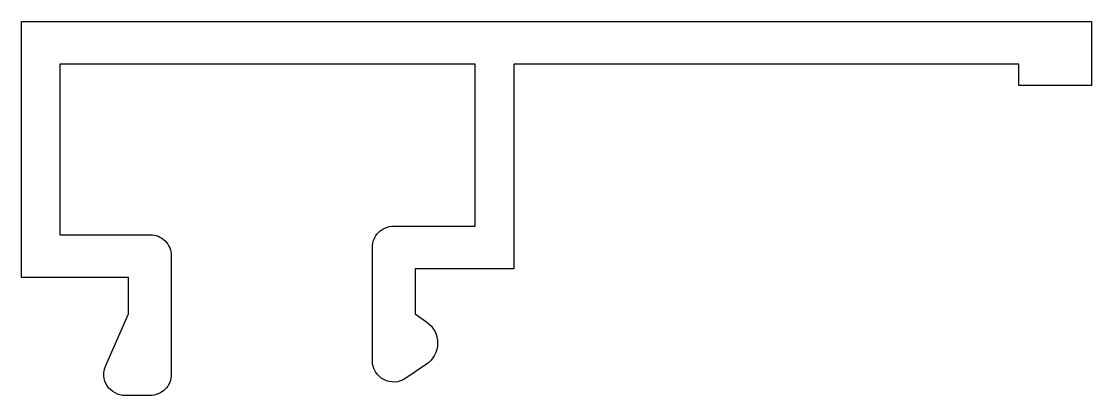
# Model space of a CAD drawing. Extents: x 374.5 to 399.5, y 839.3 to 848.
import ezdxf

# ---------------------------------------------------------------- set-up
doc = ezdxf.new("R2010")
doc.units = 0
doc.layers.get('0').update_dxf_attribs({"linetype": 'CONTINUOUS'})

msp = doc.modelspace()

# ---------------------------------------------------------------- linework, layer by layer
at = {"color": 0}
msp.add_lwpolyline([(385.982, 847.021), (385.982, 842.242), (383.681, 842.242), (383.681, 841.193), (383.951, 841.002, -0.523169), (383.943, 840.016), (383.463, 839.688, -0.602714), (382.681, 840.101), (382.681, 842.742, -0.414214), (383.181, 843.242), (385.082, 843.242), (385.082, 847.021), (375.382, 847.021), (375.382, 843.042), (377.484, 843.042, -0.414214), (377.984, 842.542), (377.984, 839.785, -0.414214), (377.484, 839.285), (376.908, 839.285, -0.542055), (376.451, 839.987), (376.984, 841.193), (376.984, 842.042), (374.482, 842.042), (374.482, 848.021), (399.482, 848.021), (399.482, 846.521), (397.782, 846.521), (397.782, 847.021)], format="xyb", close=True, dxfattribs=at)

doc.saveas('drawing.dxf')
